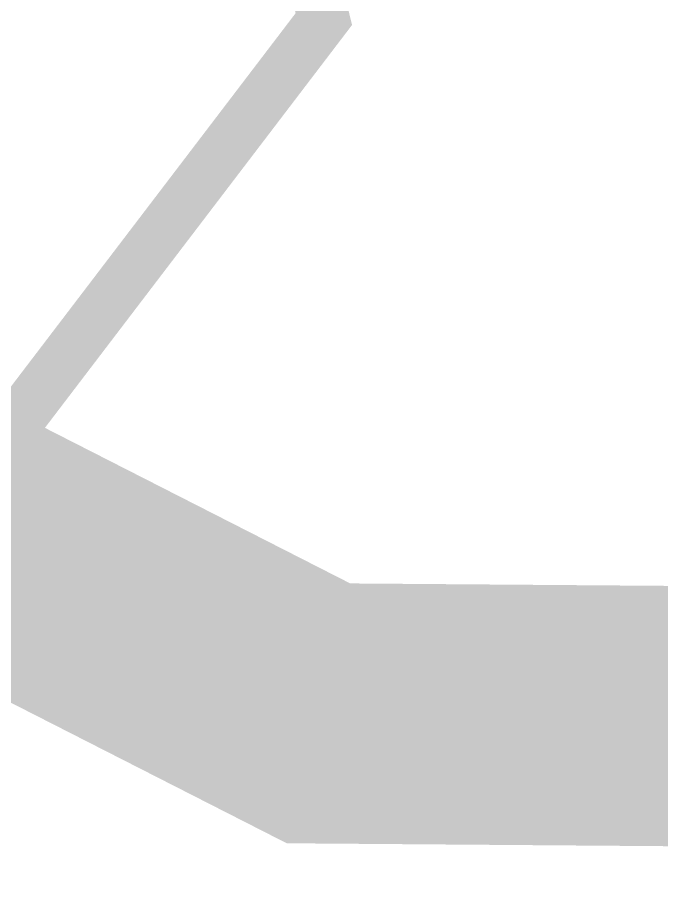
# Model space of a CAD drawing. Header units: metres. Extents: x 326467 to 340077, y 1811030 to 1824953.
# Drawn here: x 329747.34 to 329754.85, y 1813210.1 to 1813220.16 of the extents above; entities that cross this region are included whole.
import ezdxf

# ---------------------------------------------------------------- set-up
doc = ezdxf.new("R2010")
doc.units = ezdxf.units.M
doc.header["$MEASUREMENT"] = 0
doc.layers.add('HAZARDS LINE', color=1, linetype='Continuous')
doc.layers.add('SURVEY PLOT BOUNDARY', color=35, linetype='Continuous')

# ---------------------------------------------------------------- blocks, each defined once
blk = doc.blocks.new('16')
at = {"layer": 'HAZARDS LINE', "lineweight": 18, "const_width": 3.032}
blk.add_lwpolyline([(329742.796, 1813216.155), (329750.85, 1813212.049), (329754.892, 1813212.018), (329758.935, 1813211.987), (329758.966, 1813216.03), (329763.009, 1813215.999), (329763.04, 1813220.042), (329767.082, 1813220.01), (329767.113, 1813224.054), (329771.156, 1813224.022), (329771.187, 1813228.065), (329775.261, 1813232.077)], dxfattribs=at)
at = {"layer": 'SURVEY PLOT BOUNDARY', "lineweight": 18, "const_width": 0.606}
blk.add_lwpolyline([(329788.761, 1813409.879), (329783.813, 1813292.661), (329746.995, 1813236.339), (329750.912, 1813220.135), (329738.66, 1813204.057), (329722.522, 1813208.224), (329685.734, 1813155.945), (329620.463, 1813079.626), (329607.898, 1813023.117), (329587.405, 1812986.885), (329575.029, 1812954.634), (329558.703, 1812934.543), (329525.864, 1812870.104), (329484.847, 1812793.597)], dxfattribs=at)
blk.add_lwpolyline([(329795.722, 1813264.266), (329787.076, 1813191.553), (329783.002, 1813187.541), (329782.877, 1813171.369), (329782.815, 1813163.283), (329717.98, 1813143.566), (329685.734, 1813155.945), (329722.522, 1813208.224), (329738.66, 1813204.057), (329750.912, 1813220.135), (329746.995, 1813236.339), (329783.813, 1813292.661), (329788.761, 1813409.879), (329788.979, 1813438.181), (329797.251, 1813462.377), (329801.325, 1813466.388), (329809.347, 1813458.24), (329853.658, 1813437.681), (329828.998, 1813385.309), (329841, 1813369.043), (329828.717, 1813348.921), (329844.699, 1813324.538), (329848.711, 1813320.463)], close=True, dxfattribs=at)

msp = doc.modelspace()

# ---------------------------------------------------------------- block references
msp.add_blockref('16', (0, 0))

doc.saveas('drawing.dxf')
